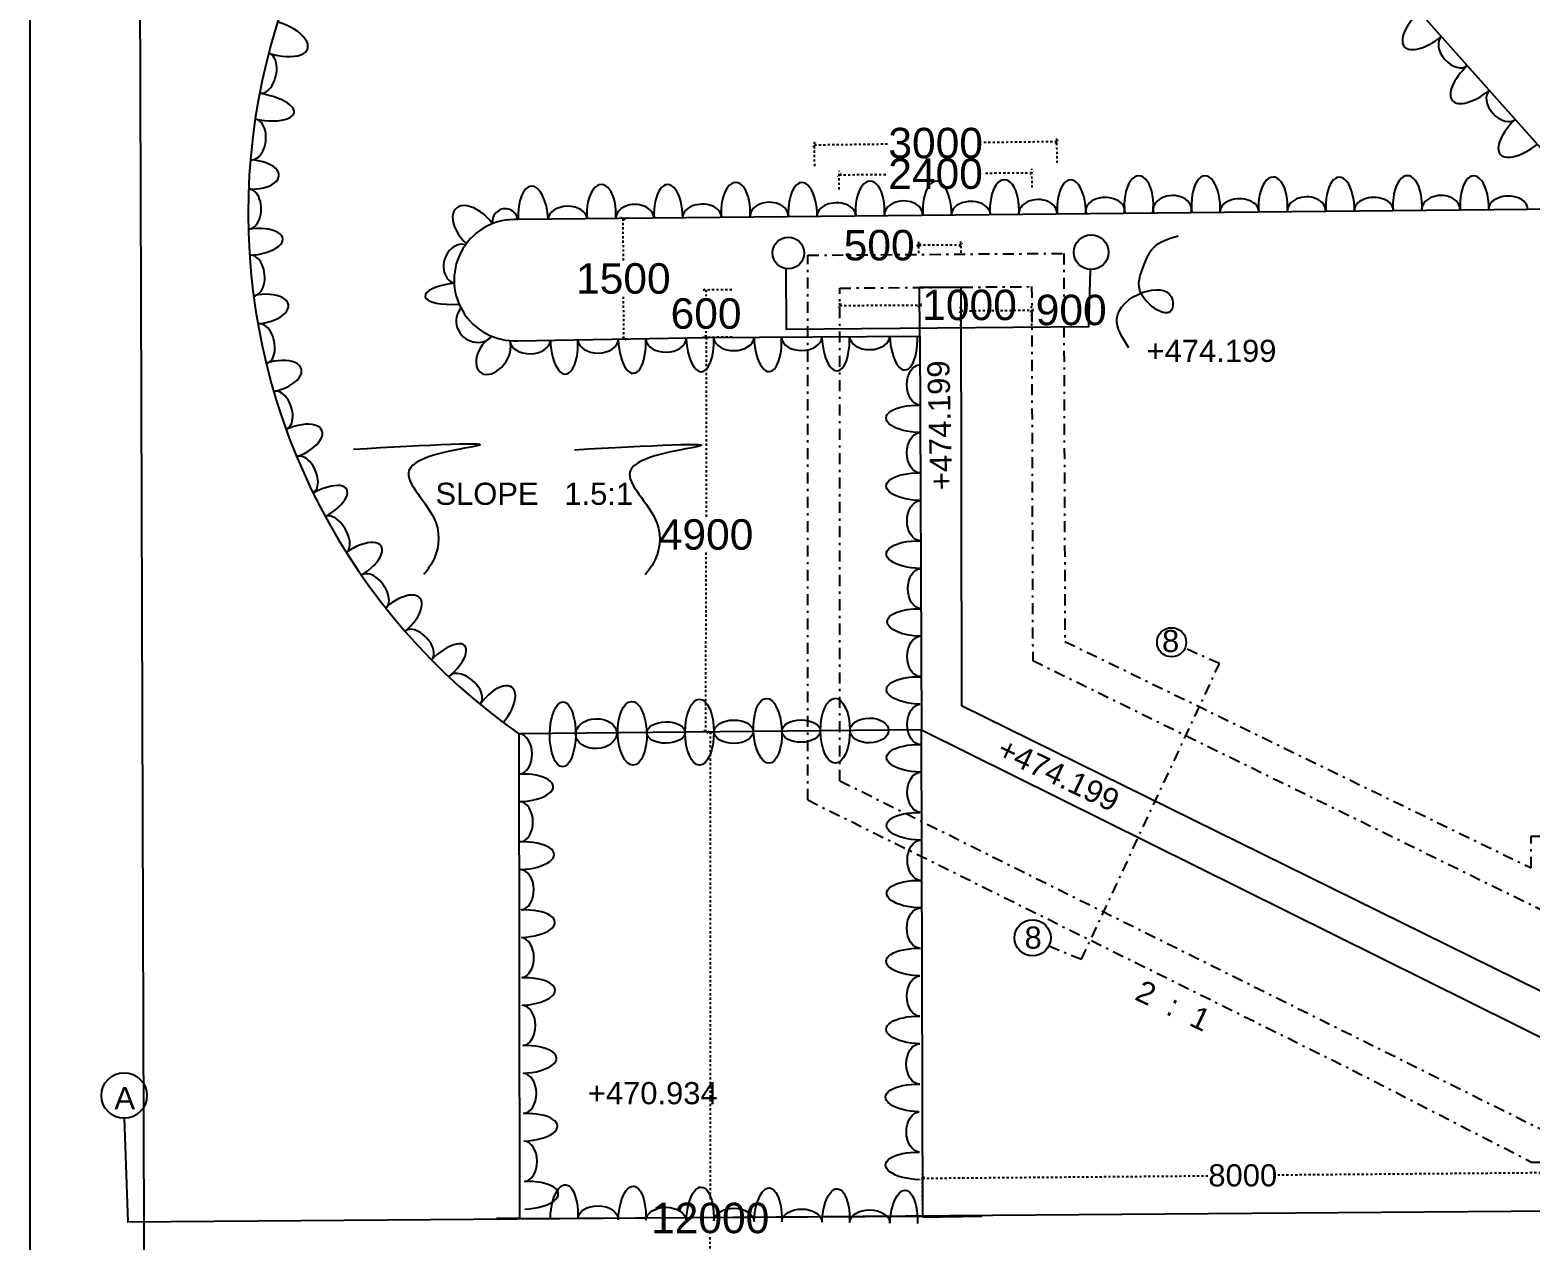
# Model space of a CAD drawing. Header units: inches. Extents: x 19331 to 39017, y 19415 to 38958.
# Drawn here: x 19331.2 to 19398.9, y 19525.5 to 19580.1 of the extents above; entities that cross this region are included whole.
import ezdxf

# ---------------------------------------------------------------- set-up
doc = ezdxf.new("R2010")
doc.units = ezdxf.units.IN
doc.header["$MEASUREMENT"] = 0
doc.linetypes.add('DASHDOT', pattern=[1, 0.5, -0.25, 0, -0.25])
for name, color, linetype in [('DIMENSION', 255, 'Continuous'), ('DRAWING', 7, 'Continuous'), ('TEXT', 255, 'Continuous')]:
    doc.layers.add(name, color=color, linetype=linetype)
doc.styles.get("Standard").update_dxf_attribs({"font": 'arial.ttf'})
doc.dimstyles.new('dig', dxfattribs={"dimtxt": 0.3125, "dimasz": 0.18, "dimexe": 0.18, "dimexo": 0.0625, "dimgap": 0.09, "dimtad": 0, "dimtih": 1, "dimtoh": 1, "dimdec": 4, "dimzin": 0, "dimdsep": 46, "dimtxsty": 'Standard', "dimblk": 'ARCHTICK', "dimcen": 0.09, "dimadec": 0, "dimazin": 0, "dimtfac": 1, "dimtdec": 4, "dimtofl": 0, "dimtmove": 0, "dimatfit": 3, "dimldrblk": 'ARCHTICK', "dimfxl": 1, "dimtolj": 1, "dimtzin": 0, "dimarcsym": 0})

# ---------------------------------------------------------------- blocks, each defined once
blk = doc.blocks.new('_ArchTick')
at = {"color": 0, "linetype": 'ByBlock', "const_width": 0.15}
blk.add_lwpolyline([(-0.5, -0.5), (0.5, 0.5)], dxfattribs=at)
blk = doc.blocks.new('*D62')
at = {"layer": 'Defpoints', "color": 0, "linetype": 'DASHDOT', "ltscale": 0.02, "transparency": 16777216}
for p in [(19377.545, 19575.099), (19377.558, 19574.078), (19366.605, 19573.936)]:
    blk.add_point(p, dxfattribs=at)
at = {"layer": 'DIMENSION', "color": 0, "linetype": 'DASHDOT', "lineweight": -2, "ltscale": 0.02, "transparency": 16777216}
for p, q in [((19366.604, 19573.998), (19366.59, 19575.137)), ((19366.592, 19574.957), (19369.928, 19575)), ((19377.545, 19575.099), (19374.209, 19575.056)), ((19377.557, 19574.14), (19377.542, 19575.279))]:
    blk.add_line(p, q, dxfattribs=at)
at = {"layer": 'DIMENSION', "color": 0, "linetype": 'DASHDOT', "lineweight": -2, "ltscale": 0.02, "transparency": 16777216, "xscale": 0.18, "yscale": 0.18, "zscale": 0.18}
for p, rotation in [((19366.592, 19574.957), 180.7436305587426), ((19377.545, 19575.099), 0.7436305587426277)]:
    blk.add_blockref('_ArchTick', p, dxfattribs=dict(at, rotation=rotation))
at = {"layer": 'DIMENSION', "color": 0, "linetype": 'DASHDOT', "ltscale": 0.02, "transparency": 16777216, "insert": (19372.068, 19575.028), "char_height": 1.375, "attachment_point": 5}
blk.add_mtext('\\A1;3000', dxfattribs=at)
blk = doc.blocks.new('*D63')
at = {"layer": 'Defpoints', "color": 0, "linetype": 'DASHDOT', "ltscale": 0.02, "transparency": 16777216}
for p in [(19376.417, 19573.686), (19367.716, 19572.884), (19376.424, 19572.967)]:
    blk.add_point(p, dxfattribs=at)
at = {"layer": 'DIMENSION', "color": 0, "linetype": 'DASHDOT', "lineweight": -2, "ltscale": 0.02, "transparency": 16777216}
for p, q in [((19367.716, 19572.946), (19367.708, 19573.783)), ((19367.71, 19573.603), (19369.911, 19573.624)), ((19376.417, 19573.686), (19374.216, 19573.665)), ((19376.423, 19573.029), (19376.415, 19573.866))]:
    blk.add_line(p, q, dxfattribs=at)
at = {"layer": 'DIMENSION', "color": 0, "linetype": 'DASHDOT', "lineweight": -2, "ltscale": 0.02, "transparency": 16777216, "xscale": 0.18, "yscale": 0.18, "zscale": 0.18}
for p, rotation in [((19367.71, 19573.603), 180.5466547546434), ((19376.417, 19573.686), 0.5466547546433442)]:
    blk.add_blockref('_ArchTick', p, dxfattribs=dict(at, rotation=rotation))
at = {"layer": 'DIMENSION', "color": 0, "linetype": 'DASHDOT', "ltscale": 0.02, "transparency": 16777216, "insert": (19372.063, 19573.645), "char_height": 1.375, "attachment_point": 5}
blk.add_mtext('\\A1;2400', dxfattribs=at)
blk = doc.blocks.new('*D64')
at = {"layer": 'Defpoints', "color": 0, "linetype": 'DASHDOT', "ltscale": 0.02, "transparency": 16777216}
for p in [(19357.918, 19571.631), (19357.934, 19571.631), (19357.972, 19566.193)]:
    blk.add_point(p, dxfattribs=at)
at = {"layer": 'DIMENSION', "color": 0, "linetype": 'DASHDOT', "lineweight": -2, "ltscale": 0.02, "transparency": 16777216}
for p, q in [((19357.934, 19571.631), (19357.953, 19569.704)), ((19357.98, 19571.631), (19358.114, 19571.632)), ((19357.988, 19566.193), (19357.969, 19568.12)), ((19358.035, 19566.194), (19358.168, 19566.195))]:
    blk.add_line(p, q, dxfattribs=at)
at = {"layer": 'DIMENSION', "color": 0, "linetype": 'DASHDOT', "lineweight": -2, "ltscale": 0.02, "transparency": 16777216, "xscale": 0.18, "yscale": 0.18, "zscale": 0.18}
for p, rotation in [((19357.934, 19571.631), 90.57575980286197), ((19357.988, 19566.193), 270.575759802862)]:
    blk.add_blockref('_ArchTick', p, dxfattribs=dict(at, rotation=rotation))
at = {"layer": 'DIMENSION', "color": 0, "linetype": 'DASHDOT', "ltscale": 0.02, "transparency": 16777216, "insert": (19357.961, 19568.912), "char_height": 1.375, "attachment_point": 5}
blk.add_mtext('\\A1;1500', dxfattribs=at)
blk = doc.blocks.new('*D65')
at = {"layer": 'Defpoints', "color": 0, "linetype": 'DASHDOT', "ltscale": 0.02, "transparency": 16777216}
for p in [(19362.926, 19568.406), (19361.703, 19566.259), (19362.939, 19566.266)]:
    blk.add_point(p, dxfattribs=at)
at = {"layer": 'DIMENSION', "color": 0, "linetype": 'DASHDOT', "lineweight": -2, "ltscale": 0.02, "transparency": 16777216}
for p, q in [((19362.863, 19568.406), (19361.51, 19568.397)), ((19361.69, 19568.398), (19361.692, 19568.12)), ((19362.877, 19566.266), (19361.523, 19566.257)), ((19361.703, 19566.259), (19361.702, 19566.536))]:
    blk.add_line(p, q, dxfattribs=at)
at = {"layer": 'DIMENSION', "color": 0, "linetype": 'DASHDOT', "lineweight": -2, "ltscale": 0.02, "transparency": 16777216, "xscale": 0.18, "yscale": 0.18, "zscale": 0.18}
for p, rotation in [((19361.69, 19568.398), 90.35833205111543), ((19361.703, 19566.259), 270.3583320511154)]:
    blk.add_blockref('_ArchTick', p, dxfattribs=dict(at, rotation=rotation))
at = {"layer": 'DIMENSION', "color": 0, "linetype": 'DASHDOT', "ltscale": 0.02, "transparency": 16777216, "insert": (19361.697, 19567.328), "char_height": 1.375, "attachment_point": 5}
blk.add_mtext('\\A1;600', dxfattribs=at)
blk = doc.blocks.new('*D66')
at = {"layer": 'Defpoints', "color": 0, "linetype": 'DASHDOT', "ltscale": 0.02, "transparency": 16777216}
for p in [(19371.303, 19570.416), (19371.306, 19570.007), (19373.215, 19570.02)]:
    blk.add_point(p, dxfattribs=at)
at = {"layer": 'DIMENSION', "color": 0, "linetype": 'DASHDOT', "lineweight": -2, "ltscale": 0.02, "transparency": 16777216}
for p, q in [((19371.303, 19570.416), (19371.123, 19570.415)), ((19371.306, 19570.069), (19371.302, 19570.596)), ((19373.212, 19570.43), (19371.303, 19570.416)), ((19373.214, 19570.083), (19373.211, 19570.61))]:
    blk.add_line(p, q, dxfattribs=at)
at = {"layer": 'DIMENSION', "color": 0, "linetype": 'DASHDOT', "lineweight": -2, "ltscale": 0.02, "transparency": 16777216, "xscale": 0.18, "yscale": 0.18, "zscale": 0.18}
for p, rotation in [((19371.303, 19570.416), 180.4033905404871), ((19373.212, 19570.43), 0.4033905404870719)]:
    blk.add_blockref('_ArchTick', p, dxfattribs=dict(at, rotation=rotation))
at = {"layer": 'DIMENSION', "color": 0, "linetype": 'DASHDOT', "ltscale": 0.02, "transparency": 16777216, "insert": (19369.516, 19570.415), "char_height": 1.375, "attachment_point": 5}
blk.add_mtext('\\A1;500', dxfattribs=at)
blk = doc.blocks.new('*D67')
at = {"layer": 'Defpoints', "color": 0, "linetype": 'DASHDOT', "ltscale": 0.02, "transparency": 16777216}
for p in [(19367.741, 19567.444), (19371.342, 19567.716), (19371.343, 19567.457)]:
    blk.add_point(p, dxfattribs=at)
at = {"layer": 'DIMENSION', "color": 0, "linetype": 'DASHDOT', "lineweight": -2, "ltscale": 0.02, "transparency": 16777216}
for p, q in [((19367.741, 19567.506), (19367.739, 19567.882)), ((19367.74, 19567.702), (19371.342, 19567.716)), ((19371.343, 19567.52), (19371.341, 19567.896)), ((19371.342, 19567.716), (19371.522, 19567.717))]:
    blk.add_line(p, q, dxfattribs=at)
at = {"layer": 'DIMENSION', "color": 0, "linetype": 'DASHDOT', "lineweight": -2, "ltscale": 0.02, "transparency": 16777216, "xscale": 0.18, "yscale": 0.18, "zscale": 0.18}
for p, rotation in [((19367.74, 19567.702), 180.2168535446927), ((19371.342, 19567.716), 0.216853544692671)]:
    blk.add_blockref('_ArchTick', p, dxfattribs=dict(at, rotation=rotation))
at = {"layer": 'DIMENSION', "color": 0, "linetype": 'DASHDOT', "ltscale": 0.02, "transparency": 16777216, "insert": (19373.598, 19567.717), "char_height": 1.375, "attachment_point": 5}
blk.add_mtext('\\A1;1000', dxfattribs=at)
blk = doc.blocks.new('*D68')
at = {"layer": 'Defpoints', "color": 0, "linetype": 'DASHDOT', "ltscale": 0.02, "transparency": 16777216}
for p in [(19376.402, 19567.487), (19373.202, 19566.697), (19376.409, 19566.724)]:
    blk.add_point(p, dxfattribs=at)
at = {"layer": 'DIMENSION', "color": 0, "linetype": 'DASHDOT', "lineweight": -2, "ltscale": 0.02, "transparency": 16777216}
for p, q in [((19373.202, 19566.759), (19373.194, 19567.639)), ((19373.196, 19567.459), (19376.402, 19567.487)), ((19376.408, 19566.786), (19376.401, 19567.667)), ((19376.402, 19567.487), (19376.582, 19567.488))]:
    blk.add_line(p, q, dxfattribs=at)
at = {"layer": 'DIMENSION', "color": 0, "linetype": 'DASHDOT', "lineweight": -2, "ltscale": 0.02, "transparency": 16777216, "xscale": 0.18, "yscale": 0.18, "zscale": 0.18}
for p, rotation in [((19373.196, 19567.459), 180.4861544475854), ((19376.402, 19567.487), 0.4861544475853423)]:
    blk.add_blockref('_ArchTick', p, dxfattribs=dict(at, rotation=rotation))
at = {"layer": 'DIMENSION', "color": 0, "linetype": 'DASHDOT', "ltscale": 0.02, "transparency": 16777216, "insert": (19378.189, 19567.488), "char_height": 1.375, "attachment_point": 5}
blk.add_mtext('\\A1;900', dxfattribs=at)
blk = doc.blocks.new('*D69')
at = {"layer": 'Defpoints', "color": 0, "linetype": 'DASHDOT', "ltscale": 0.02, "transparency": 16777216}
for p in [(19400.406, 19528.524), (19400.421, 19526.81), (19371.485, 19526.561)]:
    blk.add_point(p, dxfattribs=at)
at = {"layer": 'DIMENSION', "color": 0, "linetype": 'DASHDOT', "lineweight": -2, "ltscale": 0.02, "transparency": 16777216}
for p, q in [((19400.421, 19526.873), (19400.405, 19528.704)), ((19371.485, 19526.624), (19371.469, 19528.455)), ((19371.471, 19528.275), (19384.356, 19528.386)), ((19400.406, 19528.524), (19387.521, 19528.413))]:
    blk.add_line(p, q, dxfattribs=at)
at = {"layer": 'DIMENSION', "color": 0, "linetype": 'DASHDOT', "lineweight": -2, "ltscale": 0.02, "transparency": 16777216, "xscale": 0.18, "yscale": 0.18, "zscale": 0.18}
for p, rotation in [((19400.406, 19528.524), 0.4931083203068753), ((19371.471, 19528.275), 180.4931083203069)]:
    blk.add_blockref('_ArchTick', p, dxfattribs=dict(at, rotation=rotation))
at = {"layer": 'DIMENSION', "color": 0, "linetype": 'DASHDOT', "ltscale": 0.02, "transparency": 16777216, "insert": (19385.939, 19528.4), "char_height": 1, "attachment_point": 5}
blk.add_mtext('\\A1;8000', dxfattribs=at)
blk = doc.blocks.new('*D121')
at = {"layer": 'Defpoints', "color": 0, "linetype": 'DASHDOT', "ltscale": 0.02, "transparency": 16777216}
for p in [(19361.703, 19566.259), (19361.691, 19548.434), (19361.691, 19548.434)]:
    blk.add_point(p, dxfattribs=at)
at = {"layer": 'DIMENSION', "color": 0, "linetype": 'DASHDOT', "lineweight": -2, "ltscale": 0.02, "transparency": 16777216}
for p, q in [((19361.641, 19566.259), (19361.523, 19566.259)), ((19361.703, 19566.259), (19361.698, 19558.138)), ((19361.691, 19548.434), (19361.697, 19556.554)), ((19361.628, 19548.434), (19361.511, 19548.434))]:
    blk.add_line(p, q, dxfattribs=at)
at = {"layer": 'DIMENSION', "color": 0, "linetype": 'DASHDOT', "lineweight": -2, "ltscale": 0.02, "transparency": 16777216, "xscale": 0.18, "yscale": 0.18, "zscale": 0.18}
for p, rotation in [((19361.703, 19566.259), 89.95916144945633), ((19361.691, 19548.434), 269.9591614494564)]:
    blk.add_blockref('_ArchTick', p, dxfattribs=dict(at, rotation=rotation))
at = {"layer": 'DIMENSION', "color": 0, "linetype": 'DASHDOT', "ltscale": 0.02, "transparency": 16777216, "insert": (19361.697, 19557.346), "char_height": 1.375, "attachment_point": 5}
blk.add_mtext('\\A1;4900', dxfattribs=at)
blk = doc.blocks.new('*D124')
at = {"layer": 'Defpoints', "color": 0, "linetype": 'DASHDOT', "ltscale": 0.02, "transparency": 16777216}
for p in [(19361.691, 19548.434), (19361.691, 19504.505), (19361.884, 19504.505)]:
    blk.add_point(p, dxfattribs=at)
at = {"layer": 'DIMENSION', "color": 0, "linetype": 'DASHDOT', "lineweight": -2, "ltscale": 0.02, "transparency": 16777216}
for p, q in [((19361.753, 19548.434), (19362.064, 19548.434)), ((19361.884, 19548.434), (19361.884, 19527.262)), ((19361.884, 19504.505), (19361.884, 19525.678)), ((19361.753, 19504.505), (19362.064, 19504.505))]:
    blk.add_line(p, q, dxfattribs=at)
at = {"layer": 'DIMENSION', "color": 0, "linetype": 'DASHDOT', "lineweight": -2, "ltscale": 0.02, "transparency": 16777216, "xscale": 0.18, "yscale": 0.18, "zscale": 0.18}
for p, rotation in [((19361.884, 19548.434), 90), ((19361.884, 19504.505), 270)]:
    blk.add_blockref('_ArchTick', p, dxfattribs=dict(at, rotation=rotation))
at = {"layer": 'DIMENSION', "color": 0, "linetype": 'DASHDOT', "ltscale": 0.02, "transparency": 16777216, "insert": (19361.884, 19526.47), "char_height": 1.375, "attachment_point": 5}
blk.add_mtext('\\A1;12000', dxfattribs=at)

msp = doc.modelspace()

# ---------------------------------------------------------------- linework, layer by layer
at = {"layer": 'DRAWING'}
msp.add_lwpolyline([(19712.62643, 19415.01685), (19331.15977, 19415.01685), (19331.15977, 19678.83665), (19712.62643, 19678.83665)], close=True, dxfattribs=at)
for points in [[(19336.50197, 19469.71914), (19336.05516, 19605.49075), (19351.05077, 19605.61537), (19352.41217, 19601.70666), (19355.43119, 19610.48088), (19357.01983, 19605.71226), (19367.83544, 19605.8279), (19369.17248, 19601.81678), (19372.20019, 19610.63924), (19373.73112, 19605.89648), (19396.71445, 19606.15072), (19397.9881, 19602.16684), (19401.0015, 19610.93902), (19402.57887, 19606.21377), (19536.25284, 19606.86622)], [(19353.18025, 19595.35001), (19380.80276, 19595.69282), (19401.83808, 19572.07189), (19353.19534, 19571.58307)], [(19365.30681, 19569.36759), (19365.31103, 19566.62983), (19378.98628, 19566.74587), (19379.0646, 19569.32229)], [(19371.34715, 19566.31889), (19371.33877, 19568.53264), (19373.19962, 19568.53264), (19373.22815, 19549.63687), (19400.39042, 19536.24517)], [(19353.18633, 19566.10881), (19361.70345, 19566.25857), (19371.34715, 19566.31889), (19371.42083, 19548.52603)], [(19353.26351, 19526.46219), (19371.48537, 19526.56109), (19371.42083, 19548.52603), (19353.24324, 19548.35427), (19353.26351, 19526.46219)], [(19371.42083, 19548.52603), (19400.39726, 19534.15163), (19418.45493, 19534.26593), (19563.90671, 19534.89068), (19596.34936, 19545.90137), (19638.71166, 19545.79544)], [(19335.41588, 19530.98202), (19335.5828, 19526.30848), (19401.95732, 19526.82201), (19416.8137, 19526.94555), (19484.75581, 19527.31817), (19525.65963, 19527.48422), (19560.65783, 19527.57921), (19591.12209, 19527.65519), (19641.23924, 19527.54141), (19641.16893, 19531.99319)], [(19353.26351, 19526.46219), (19352.23476, 19526.4566)], [(19371.48551, 19526.51317), (19374.14959, 19526.56109)]]:
    msp.add_lwpolyline(points, dxfattribs=at)
at = {"layer": 'DRAWING', "linetype": 'DASHDOT'}
for points in [[(19366.28877, 19545.36094), (19366.29665, 19569.97143), (19377.84968, 19570.05277), (19377.90856, 19552.52338), (19398.96057, 19542.29039), (19398.96057, 19543.72423), (19419.78923, 19543.75729), (19419.84709, 19540.51942), (19432.88761, 19540.63386)], [(19367.74518, 19546.22759), (19367.74066, 19568.48389), (19376.4035, 19568.55099), (19376.45125, 19551.6649), (19400.40508, 19539.9214)], [(19377.17606, 19538.76559), (19378.656, 19538.16357), (19384.8846, 19551.5212), (19383.32817, 19552.21634)], [(19367.74518, 19546.22759), (19400.41084, 19529.99389)], [(19366.28877, 19545.36094), (19390.89043, 19533.16233), (19398.9818, 19529.00477), (19418.45878, 19529.10066)]]:
    msp.add_lwpolyline(points, dxfattribs=at)
at = {"layer": 'DRAWING'}
for centre, radius in [((19365.41125, 19570.07244), 0.71254), ((19379.08836, 19570.10382), 0.78189), ((19382.72547, 19552.48552), 0.66008), ((19376.44562, 19539.13475), 0.81842), ((19335.41247, 19532.01173), 1.02971)]:
    msp.add_circle(centre, radius, dxfattribs=at)
for centre, radius, start, end in [((19369.75079, 19571.87431), 28.73485, 125.2166989, 234.9368882), ((19353.05742, 19568.84616), 2.74038, 87.1153056, 272.6962103)]:
    msp.add_arc(centre, radius, start, end, dxfattribs=at)
for centre, major_axis, ratio, start_param, end_param in [((19394.56031, 19580.53736), (-1.32038, -1.14571), 0.4325356, 4.829714, 7.7477962), ((19342.16205, 19579.80312), (1.53711, -0.50084), 0.4532259, 4.71591835, 7.8822948), ((19395.49641, 19579.19306), (-0.58328, 0.65497), 0.65299308, 0, 3.14159265), ((19341.73619, 19578.19995), (0.20429, 0.90475), 0.58844082, 3.14159265, 6.28318531), ((19396.7264, 19578.10501), (-1.32038, -1.14571), 0.4325356, 4.829714, 7.7477962), ((19397.6625, 19576.76072), (-0.58328, 0.65497), 0.65299308, 0, 3.14159265), ((19341.55365, 19576.67733), (1.53711, -0.27095), 0.37572623, 4.63396725, 7.93671792), ((19341.22399, 19575.19797), (0.10775, 0.92482), 0.63296247, 3.14159265, 6.28318531), ((19398.89249, 19575.67267), (-1.32038, -1.14571), 0.4325356, 4.829714, 7.7477962), ((19341.09161, 19573.61566), (1.31517, -0.04926), 0.49993001, 4.6891532, 7.85398163), ((19363.03792, 19571.94109), (0, 1.31786), 0.49894456, 4.51949945, 8.05689911), ((19366.06222, 19571.85968), (-0.04121, 1.3946), 0.46482221, 4.59753879, 7.95070643), ((19369.10717, 19572.00208), (0, 1.31786), 0.49894456, 4.51949945, 8.05689911), ((19372.13147, 19571.92067), (-0.04121, 1.3946), 0.46482221, 4.59753879, 7.95070643), ((19375.17641, 19572.06308), (0, 1.31786), 0.49894456, 4.51949945, 8.05689911), ((19378.20071, 19571.98166), (-0.04121, 1.3946), 0.46482221, 4.59753879, 7.95070643), ((19381.24611, 19572.2447), (0, 1.31786), 0.49894456, 4.42510817, 8.15129039), ((19384.27041, 19572.16329), (-0.04121, 1.3946), 0.46482221, 4.51006456, 8.03818066), ((19387.30996, 19572.18501), (0, 1.31786), 0.49894456, 4.51949945, 8.05689911), ((19390.33426, 19572.10359), (-0.04121, 1.3946), 0.46482221, 4.59753879, 7.95070643), ((19393.37921, 19572.246), (0, 1.31786), 0.49894456, 4.51949945, 8.05689911), ((19396.40351, 19572.16459), (-0.04121, 1.3946), 0.46482221, 4.59753879, 7.95070643), ((19341.03068, 19572.05752), (0.00575, 0.90197), 0.63997446, 3.14159265, 6.28318531), ((19353.89165, 19571.55491), (-0.09189, 1.54078), 0.44025101, 4.71337216, 7.80936587), ((19356.96805, 19571.84551), (0, 1.31786), 0.49894456, 4.54619526, 8.0302033), ((19359.99235, 19571.7641), (-0.04121, 1.3946), 0.46482221, 4.62243727, 7.92580796), ((19382.75803, 19572.03537), (-0.86345, -0.00868), 0.731197, 2.89322326, 6.5315547), ((19394.89113, 19572.03666), (-0.86345, -0.00868), 0.731197, 3.08679414, 6.33798382), ((19397.92593, 19572.0664), (-0.87554, -0.00956), 0.65563962, 3.08131993, 6.34081782), ((19351.31212, 19571.11429), (-0.91238, 0.97036), 0.56278107, 4.48411733, 7.96453444), ((19352.62293, 19571.48896), (-0.57241, -0.09411), 1, 3.14159265, 6.28318531), ((19355.44552, 19571.60492), (-0.87554, -0.00956), 0.65563962, 3.14159265, 6.28054509), ((19358.47997, 19571.63618), (-0.86345, -0.00868), 0.731197, 3.14159265, 6.28318531), ((19361.5154, 19571.70051), (-0.87554, -0.00956), 0.65563962, 3.08131993, 6.34081782), ((19364.54985, 19571.73176), (-0.86345, -0.00868), 0.731197, 3.08679414, 6.33798382), ((19367.58464, 19571.7615), (-0.87554, -0.00956), 0.65563962, 3.08131993, 6.34081782), ((19370.61909, 19571.79275), (-0.86345, -0.00868), 0.731197, 3.08679414, 6.33798382), ((19373.65389, 19571.82249), (-0.87554, -0.00956), 0.65563962, 3.08131993, 6.34081782), ((19376.68834, 19571.85374), (-0.86345, -0.00868), 0.731197, 3.08679414, 6.33798382), ((19379.72359, 19572.00412), (-0.87554, -0.00956), 0.65563962, 2.86787349, 6.55426425), ((19385.78744, 19571.94442), (-0.87554, -0.00956), 0.65563962, 3.08131993, 6.34081782), ((19388.82189, 19571.97567), (-0.86345, -0.00868), 0.731197, 3.08679414, 6.33798382), ((19391.85668, 19572.00541), (-0.87554, -0.00956), 0.65563962, 3.08131993, 6.34081782), ((19341.2201, 19570.57307), (1.35306, 0.14568), 0.43527029, 4.56133319, 7.95154878), ((19341.17023, 19569.04814), (-0.09105, 0.92077), 0.63844383, 3.14159265, 6.28318531), ((19350.57531, 19569.57173), (-0.25444, -0.87041), 0.79193127, 3.14159265, 6.28318531), ((19350.47289, 19568.23734), (-1.46375, -0.11802), 0.32423886, 4.79026209, 7.87320942), ((19341.5286, 19567.53102), (1.30445, 0.20233), 0.49347844, 4.58025644, 7.98495277), ((19351.32684, 19566.94457), (0.70113, -0.63808), 0.93308797, 3.14159265, 6.28318531), ((19341.64413, 19565.96943), (-0.18841, 0.89682), 0.60946158, 3.14159265, 6.28318531), ((19352.094, 19565.49642), (0.56969, 0.83395), 0.64902286, 0.89512152, 5.83707379), ((19353.75221, 19566.13102), (-0.91204, -0.01132), 0.67610291, 0.04946142, 3.09213123), ((19355.28634, 19566.11715), (0.06476, -1.51895), 0.40948502, 4.69843251, 7.84319977), ((19356.81974, 19566.16909), (-0.91204, -0.01132), 0.67610291, 0.04946142, 3.09213123), ((19358.35388, 19566.15522), (0.06476, -1.51895), 0.40948502, 4.69843251, 7.84319977), ((19359.88728, 19566.20716), (-0.91204, -0.01132), 0.67610291, 0.04946142, 3.09213123), ((19361.42215, 19566.22379), (0.06476, -1.51895), 0.40948502, 4.71849568, 7.82313661), ((19362.95555, 19566.27573), (-0.91204, -0.01132), 0.67610291, 0.09904437, 3.04254828), ((19364.48671, 19566.23133), (0.06476, -1.51895), 0.40948502, 4.69843251, 7.84319977), ((19366.02011, 19566.28327), (-0.91204, -0.01132), 0.67610291, 0.04946142, 3.09213123), ((19367.55424, 19566.2694), (0.06476, -1.51895), 0.40948502, 4.69843251, 7.84319977), ((19369.08764, 19566.32134), (-0.91204, -0.01132), 0.67610291, 0.04946142, 3.09213123), ((19370.62178, 19566.30747), (0.06476, -1.51895), 0.40948502, 4.69843251, 7.84319977), ((19342.14639, 19564.48971), (1.27204, 0.33991), 0.5041114, 4.59666752, 7.96998514), ((19342.44806, 19562.96093), (-0.27833, 0.85257), 0.59926535, 3.14159265, 6.28318531), ((19343.10437, 19561.53656), (1.23963, 0.51795), 0.49166619, 4.59098815, 7.95020818), ((19343.5748, 19560.05438), (-0.36777, 0.81445), 0.57457495, 3.14159265, 6.28318531), ((19344.23128, 19558.69275), (1.23153, 0.70409), 0.42156102, 4.69031993, 7.84013367), ((19344.97295, 19557.35265), (-0.4721, 0.80553), 0.53079902, 3.14159265, 6.28318531), ((19345.87743, 19556.09015), (1.1424, 0.74456), 0.45444669, 4.63557285, 7.93675976), ((19346.67796, 19554.77225), (-0.55083, 0.74314), 0.58397861, 3.14159265, 6.28318531), ((19347.69292, 19553.54536), (1.07759, 0.9388), 0.48383998, 4.66801339, 7.87579093), ((19348.69884, 19552.33641), (-0.59994, 0.64644), 0.58315848, 3.14159265, 6.28318531), ((19349.84853, 19551.46208), (0.94796, 0.86596), 0.42648427, 4.56381078, 8.05161449), ((19350.78258, 19550.31029), (-0.70913, 0.62377), 0.61921641, 3.14159265, 6.28318531), ((19352.10246, 19549.38733), (0.83452, 1.06019), 0.49360474, 4.60781975, 7.95996296), ((19353.22405, 19547.44296), (0.01132, -0.91204), 0.67610291, 0.04946142, 3.09213123), ((19353.27599, 19545.90956), (1.51895, 0.06476), 0.40948502, 4.69843251, 7.84319977), ((19353.26212, 19544.37543), (0.01132, -0.91204), 0.67610291, 0.04946142, 3.09213123), ((19353.31406, 19542.84203), (1.51895, 0.06476), 0.40948502, 4.69843251, 7.84319977), ((19353.30019, 19541.30789), (0.01132, -0.91204), 0.67610291, 0.04946142, 3.09213123), ((19353.35213, 19539.77449), (1.51895, 0.06476), 0.40948502, 4.69843251, 7.84319977), ((19353.30773, 19538.24334), (0.01132, -0.91204), 0.67610291, 0.09904437, 3.04254828), ((19353.35967, 19536.70994), (1.51895, 0.06476), 0.40948502, 4.71849568, 7.82313661), ((19353.3763, 19535.17506), (0.01132, -0.91204), 0.67610291, 0.04946142, 3.09213123), ((19353.42824, 19533.64166), (1.51895, 0.06476), 0.40948502, 4.69843251, 7.84319977), ((19353.41437, 19532.10753), (0.01132, -0.91204), 0.67610291, 0.04946142, 3.09213123), ((19353.46631, 19530.57413), (1.51895, 0.06476), 0.40948502, 4.69843251, 7.84319977), ((19353.45244, 19529.04), (0.01132, -0.91204), 0.67610291, 0.04946142, 3.09213123), ((19353.50438, 19527.5066), (1.51895, 0.06476), 0.40948502, 4.69843251, 7.84319977)]:
    msp.add_ellipse(centre, major_axis=major_axis, ratio=ratio, start_param=start_param, end_param=end_param, dxfattribs=at)
at = {"layer": 'DRAWING', "extrusion": (0, 0, -1)}
for centre, major_axis, ratio, start_param, end_param in [((19371.38401, 19564.11206), (0.00101, -0.91211), 0.67610291, 0.04946142, 3.09213123), ((19371.3528, 19562.57809), (-1.51969, 0.04423), 0.40948502, 4.69843251, 7.84319977), ((19371.3874, 19561.04429), (0.00101, -0.91211), 0.67610291, 0.04946142, 3.09213123), ((19371.35619, 19559.51033), (-1.51969, 0.04423), 0.40948502, 4.69843251, 7.84319977), ((19371.39079, 19557.97652), (0.00101, -0.91211), 0.67610291, 0.04946142, 3.09213123), ((19371.35958, 19556.44256), (-1.51969, 0.04423), 0.40948502, 4.69843251, 7.84319977), ((19371.42466, 19554.91214), (0.00101, -0.91211), 0.67610291, 0.09904437, 3.04254828), ((19371.39345, 19553.37818), (-1.51969, 0.04423), 0.40948502, 4.71849568, 7.82313661), ((19371.39756, 19551.84322), (0.00101, -0.91211), 0.67610291, 0.04946142, 3.09213123), ((19371.36635, 19550.30926), (-1.51969, 0.04423), 0.40948502, 4.69843251, 7.84319977), ((19371.40095, 19548.77545), (0.00101, -0.91211), 0.67610291, 0.04946142, 3.09213123), ((19371.36974, 19547.24149), (-1.51969, 0.04423), 0.40948502, 4.69843251, 7.84319977), ((19371.40434, 19545.70768), (0.00101, -0.91211), 0.67610291, 0.04946142, 3.09213123), ((19371.37313, 19544.17372), (-1.51969, 0.04423), 0.40948502, 4.69843251, 7.84319977), ((19371.40772, 19542.63992), (0.00101, -0.91211), 0.67610291, 0.04946142, 3.09213123), ((19371.37652, 19541.10595), (-1.51969, 0.04423), 0.40948502, 4.69843251, 7.84319977), ((19371.38062, 19539.571), (0.00101, -0.91211), 0.67610291, 0, 3.14159265), ((19371.34942, 19538.03704), (-1.51969, 0.04423), 0.40948502, 4.69843251, 7.86326358), ((19371.38401, 19536.50323), (0.00101, -0.91211), 0.67610291, 0.04946142, 3.09213123), ((19371.3528, 19534.96927), (-1.51969, 0.04423), 0.40948502, 4.69843251, 7.84319977), ((19371.35691, 19533.43431), (0.00101, -0.91211), 0.67610291, 0, 3.14159265), ((19371.3257, 19531.90035), (-1.51969, 0.04423), 0.40948502, 4.69843251, 7.86326358), ((19371.3603, 19530.36654), (0.00101, -0.91211), 0.67610291, 0.04946142, 3.09213123), ((19371.32909, 19528.83258), (-1.51969, 0.04423), 0.40948502, 4.69843251, 7.84319977), ((19355.28679, 19526.46447), (0.06476, 1.51895), 0.40948502, 4.69843251, 7.86326358), ((19358.35506, 19526.3959), (0.06476, 1.51895), 0.40948502, 4.69843251, 7.84319977), ((19361.42259, 19526.35783), (0.06476, 1.51895), 0.40948502, 4.69843251, 7.84319977), ((19364.49013, 19526.31976), (0.06476, 1.51895), 0.40948502, 4.69843251, 7.84319977), ((19367.55766, 19526.28169), (0.06476, 1.51895), 0.40948502, 4.69843251, 7.84319977), ((19370.62593, 19526.21312), (0.06476, 1.51895), 0.40948502, 4.71849568, 7.82313661), ((19356.82019, 19526.41254), (-0.91204, 0.01132), 0.67610291, 0, 3.14159265), ((19359.88846, 19526.34397), (-0.91204, 0.01132), 0.67610291, 0.04946142, 3.09213123), ((19362.95599, 19526.3059), (-0.91204, 0.01132), 0.67610291, 0.04946142, 3.09213123), ((19366.02353, 19526.26783), (-0.91204, 0.01132), 0.67610291, 0.04946142, 3.09213123), ((19369.09106, 19526.22976), (-0.91204, 0.01132), 0.67610291, 0.04946142, 3.09213123)]:
    msp.add_ellipse(centre, major_axis=major_axis, ratio=ratio, start_param=start_param, end_param=end_param, dxfattribs=at)
at = {"layer": 'DRAWING'}
for centre, major_axis, ratio in [((19355.2226, 19548.32322), (-0.01278, -1.46781), 0.39905461), ((19358.36599, 19548.37428), (-0.03833, 1.44229), 0.45337534), ((19361.40107, 19548.42488), (0, 1.49019), 0.43521038), ((19364.48145, 19548.4874), (-0.06895, 1.46514), 0.43593813), ((19367.53099, 19548.48823), (-0.00627, 1.46514), 0.4534284), ((19356.73572, 19548.35708), (-0.92738, -0.03896), 0.72342296), ((19362.94362, 19548.44417), (-0.87973, -0.01008), 0.60170576), ((19365.99126, 19548.47473), (-0.86908, -0.00821), 0.58224471), ((19369.06988, 19548.50158), (-0.87455, -0.0105), 0.64086514), ((19359.88725, 19548.40845), (-0.86737, -0.01679), 0.55762109)]:
    msp.add_ellipse(centre, major_axis=major_axis, ratio=ratio, dxfattribs=at)
for points in [[(19380.78702, 19565.79189), (19380.25194, 19567.1038), (19381.44372, 19568.29424), (19382.70847, 19568.09988), (19382.70847, 19567.46822), (19381.37076, 19568.19706), (19381.49236, 19569.55757), (19381.90584, 19570.3107), (19383.02466, 19570.84519)], [(19345.76855, 19561.21182), (19351.27733, 19561.34129), (19348.27451, 19560.24078), (19349.48491, 19557.90378), (19349.30129, 19556.048), (19348.95563, 19555.55169)], [(19355.76165, 19561.18513), (19361.27043, 19561.3146), (19358.26761, 19560.21409), (19359.47801, 19557.87708), (19359.2944, 19556.02131), (19358.94874, 19555.525)]]:
    msp.add_spline(points, degree=3, dxfattribs=at)

# ---------------------------------------------------------------- texts
at = {"layer": 'TEXT'}
msp.add_text('A', height=1, dxfattribs=at).set_placement((19334.97324, 19531.39393))
at = {"layer": 'TEXT', "ltscale": 0.9, "char_height": 1, "attachment_point": 1}
for s, insert, width in [('+474.199', (19381.59451, 19566.15011), 19.2344705), ('SLOPE   1.5:1', (19349.47322, 19559.69401), 19.2344705), ('8', (19382.29264, 19553.04276), 0.7255525), ('8', (19376.08185, 19539.64554), 0.7255525), ('+470.934', (19356.35583, 19532.61784), 19.2344705)]:
    msp.add_mtext(s, dxfattribs=dict(at, insert=insert, width=width))
at = {"layer": 'TEXT', "ltscale": 0.9, "char_height": 1, "width": 19.2344705, "attachment_point": 1}
for s, insert, rotation in [('+474.199', (19371.82918, 19559.34034), 91.4371932), ('+474.199', (19375.18376, 19548.22718), 334.4725353), ('2  :  1', (19381.43302, 19537.27381), 334.6785215)]:
    msp.add_mtext(s, dxfattribs=dict(at, insert=insert, rotation=rotation))

# ---------------------------------------------------------------- dimensions: what is measured, and where the dimension line sits
at = {"layer": 'DIMENSION', "linetype": 'DASHDOT', "ltscale": 0.02}
for p1, p2, distance, text, override, picture, middle in [((19366.60511, 19573.93568), (19377.55793, 19574.07784), 1.02159, '3000', {"dimtxt": 1.375}, '*D62', (19372.06826, 19575.02826)), ((19367.71641, 19572.88383), (19376.424, 19572.96691), 0.7192, '2400', {"dimtxt": 1.375}, '*D63', (19372.06334, 19573.64454)), ((19357.97228, 19566.19297), (19357.91763, 19571.63053), -0.01622, '1500', {"dimtxt": 1.375}, '*D64', (19357.96117, 19568.91191)), ((19373.21468, 19570.02014), (19371.30596, 19570.0067), -0.40971, '500', {"dimtxt": 1.375}, '*D66', (19369.51645, 19570.41513)), ((19367.74088, 19567.44386), (19371.34284, 19567.45749), 0.25864, '1000', {"dimtxt": 1.375}, '*D67', (19373.59792, 19567.71681)), ((19362.92582, 19568.40593), (19362.9392, 19566.2663), -1.23577, '600', {"dimtxt": 1.375}, '*D65', (19361.69676, 19567.32839)), ((19373.20239, 19566.69679), (19376.40867, 19566.724), 0.76263, '900', {"dimtxt": 1.375}, '*D68', (19378.18882, 19567.48812)), ((19361.70345, 19566.25857), (19361.69075, 19548.43409), 0, '4900', {"dimtxt": 1.375}, '*D121', (19361.6971, 19557.34633)), ((19361.69075, 19548.43409), (19361.69075, 19504.50541), 0.19314, '12000', {"dimtxt": 1.375}, '*D124', (19361.88389, 19526.46975)), ((19371.48537, 19526.56109), (19400.42124, 19526.81013), 1.71421, '8000', {"dimtxt": 1}, '*D69', (19385.93855, 19528.39976))]:
    dim = msp.add_aligned_dim(p1=p1, p2=p2, distance=distance, text=text, dimstyle='dig', override=override, dxfattribs=at)
    dim.commit()
    dim.dimension.update_dxf_attribs({"geometry": picture, "text_midpoint": middle})

doc.saveas('drawing.dxf')
